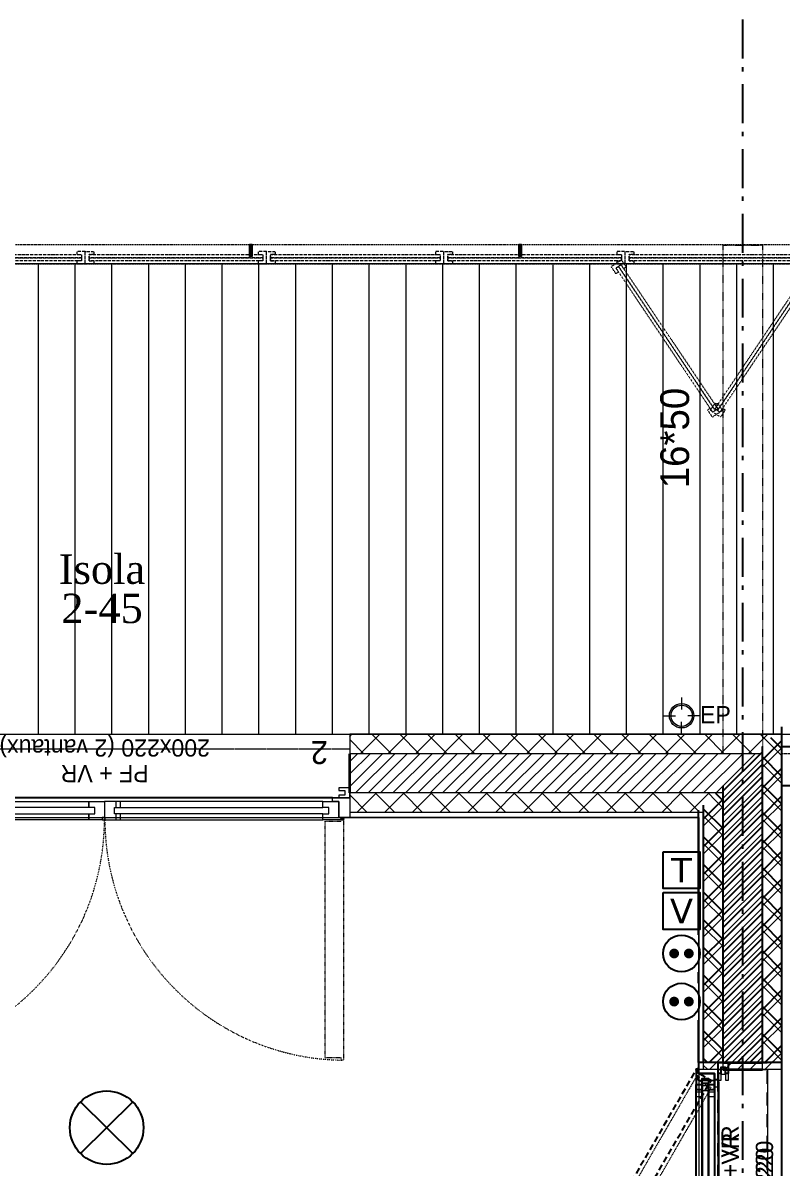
# Model space of a CAD drawing. Header units: centimetres. Extents: x 1724 to 19617, y -6503 to 8072.
# Drawn here: x 7328.7 to 7638.5, y 4737.2 to 5204.8 of the extents above; entities that cross this region are included whole.
import ezdxf

# ---------------------------------------------------------------- set-up
doc = ezdxf.new("R2010")
doc.units = ezdxf.units.CM
for name, pattern in [('ACAD_ISO03W100', [0.295276, 0.11811, -0.177165]), ('INTERROMPU2', [0.75, 0.5, -0.25]), ('Style de ligne -11', [0.347222, 0.20828, -0.138942]), ('Style de ligne -12', [0.328084, 0.109361, -0.218723]), ('Style de ligne -13', [0.147638, 0.098425, -0.049213]), ('Style de ligne -14', [0.147638, 0.098425, -0.049213]), ('Style de ligne -17', [0.347222, 0.20828, -0.138942]), ('Style de ligne -18', [0.164042, 0.054681, -0.109361]), ('Style de ligne -6', [1.04164, 0.625, -0.20828, 0.06943, -0.13893]), ('VW-01', [0.41656, 0.20828, -0.20828])]:
    doc.linetypes.add(name, pattern=pattern)
for name, color, linetype, lineweight in [('B BATI-lumon', 252, 'Continuous', 20), ('B BATI-structure', 252, 'VW-01', 18), ('B GÈnÈral', 7, 'Continuous', 5)]:
    doc.layers.add(name, color=color, linetype=linetype, lineweight=lineweight)
for name, color, linetype in [('B GÈnÈral_Hatch', 252, 'Continuous'), ('B Général', 252, 'Continuous'), ('C ANNOTATIONS-prestations', 252, 'Continuous'), ('D SURFACES-shab', 252, 'Continuous'), ('prlm-ELEC-CFA', 10, 'Continuous'), ('prlm-ELEC-CFO', 1, 'Continuous'), ('prlm-VMC', 93, 'Continuous')]:
    doc.layers.add(name, color=color, linetype=linetype)
doc.styles.add('Eurostile', font='Eurosti.TTF')
doc.styles.add('Eurostile (bold)', font='Eurostib.TTF')
doc.styles.add('prlm-vmc', font='pala.ttf', dxfattribs={"height": 14})
doc.styles.get("Standard").update_dxf_attribs({"font": 'isocp.shx', "height": 15})
pattern_1 = [(135, (0, 0), (-5.656854, -5.656854), []), (225, (0, 0), (-5.656854, 5.656854), [])]
pattern_2 = [(225, (0.046, -2.938), (5.656854, -5.656854), []), (315, (0.046, -2.938), (-5.656854, -5.656854), [])]
pattern_3 = [(45, (0.0456, -2.938), (2.4253472, -2.6458333), [])]
pattern_4 = [(135, (0.046, -2.938), (-5.656854, -5.656854), []), (225, (0.046, -2.938), (-5.656854, 5.656854), [])]

# ---------------------------------------------------------------- blocks, each defined once
blk = doc.blocks.new('A n0.F 100x220 (all. vitrée fixe) + VR')
at = {"layer": 'B Général', "linetype": 'Continuous', "lineweight": 35}
for p, q in [((-50, 7), (-50, -9)), ((50, 7), (50, -9))]:
    blk.add_line(p, q, dxfattribs=at)
at = {"layer": 'B Général'}
blk.add_line((45, 9), (-45, 9), dxfattribs=at)
at = {"layer": 'B Général', "linetype": 'Style de ligne -14', "ltscale": 25.4, "flags": 128}
blk.add_lwpolyline([(-35.69, 65.82), (-36.19, 64.95), (-35.32, 64.45), (-38.57, 58.82), (42.63, 11.94), (45.88, 17.57), (46.75, 17.07), (47.25, 17.93)], close=True, dxfattribs=at)
at = {"layer": 'B Général', "flags": 128}
for points in [[(-43, 10.5), (-43, 9), (-50, 9), (-50, 17), (-45.5, 17), (-45.5, 10.5)], [(-43.5, 15.5), (43.5, 15.5), (43.5, 13), (-43.5, 13)], [(-41, 18), (41, 18), (41, 15.5), (-41, 15.5)], [(43, 10.5), (43, 9), (50, 9), (50, 17), (45.5, 17), (45.5, 10.5)], [(-41, 13), (41, 13), (41, 10.5), (-41, 10.5)], [(-50, 9), (-50, 5), (-45.5, 5), (-45.5, 6), (-48, 6), (-48, 8), (-45.5, 8), (-45.5, 9)], [(50, 9), (50, 5), (45.5, 5), (45.5, 6), (48, 6), (48, 8), (45.5, 8), (45.5, 9)]]:
    blk.add_lwpolyline(points, close=True, dxfattribs=at)
at = {"layer": 'B Général', "linetype": 'Continuous', "flags": 128}
for points in [[(-39, 15.5), (-41.5, 15.5), (-41.5, 13), (-39, 13), (-39, 10.5), (-45.5, 10.5), (-45.5, 17), (-46.5, 17), (-46.5, 18), (-39, 18)], [(39, 15.5), (41.5, 15.5), (41.5, 13), (39, 13), (39, 10.5), (45.5, 10.5), (45.5, 17), (46.5, 17), (46.5, 18), (39, 18)]]:
    blk.add_lwpolyline(points, close=True, dxfattribs=at)
at = {"layer": 'B Général', "linetype": 'Style de ligne -17', "ltscale": 25.4, "flags": 128}
blk.add_lwpolyline([(-50, 9), (50, 9), (50, -11), (-50, -11)], close=True, dxfattribs=at)
at = {"layer": 'B Général', "flags": 128}
blk.add_lwpolyline([(-50, -9), (-50, -17), (50, -17), (50, -9)], dxfattribs=at)
at = {"layer": 'B Général'}
blk.add_circle((47, 17.5), 0.5, dxfattribs=at)
at = {"layer": 'B Général', "linetype": 'Style de ligne -18', "ltscale": 25.4}
blk.add_arc((49, 17.5), 97.5, 150.2938, 179.7062, dxfattribs=at)
at = {"layer": 'B Général', "insert": (-23.11, 7.69), "char_height": 7.049, "attachment_point": 1, "line_spacing_factor": 0.895453, "style": 'Eurostile'}
blk.add_mtext('F.A.V + VR', dxfattribs=at)
at = {"layer": 'C ANNOTATIONS-prestations', "insert": (-41.15, -5.2), "char_height": 9.4, "attachment_point": 1, "rotation": 360, "line_spacing_factor": 0.895453, "style": 'Eurostile (bold)'}
blk.add_mtext('7', dxfattribs=at)
at = {"layer": 'C ANNOTATIONS-prestations', "insert": (0, -6.31), "char_height": 7.049, "width": 100, "attachment_point": 2, "rotation": 360, "line_spacing_factor": 0.895453, "style": 'Eurostile'}
blk.add_mtext('100x220', dxfattribs=at)
blk = doc.blocks.new('B n0.Groupe-3-1')
at = {"layer": 'B Général', "linetype": 'Continuous', "lineweight": 20, "flags": 128}
blk.add_lwpolyline([(118410.58, -122696.33), (118410.58, -121074.33), (117946.58, -121074.33), (117946.58, -122450.33), (117938.58, -122450.33), (117938.58, -122696.33)], close=True, dxfattribs=at)
blk = doc.blocks.new('B n0.Groupe-46-1')
at = {"layer": 'B Général', "linetype": 'Continuous', "flags": 128}
blk.add_lwpolyline([(118726.58, -122716.29), (117938.58, -122716.29), (117938.58, -122696.33), (118410.58, -122696.33), (118410.58, -121074.33), (117946.58, -121074.33), (117946.58, -121058.33), (118726.58, -121058.33), (118726.58, -121074.33), (118426.58, -121074.33), (118426.58, -122696.33), (118726.58, -122696.33)], close=True, dxfattribs=at)
at = {"layer": 'B Général'}
blk.add_blockref('B n0.Groupe-3-1', (0, 0), dxfattribs=at)
blk = doc.blocks.new('xi.PTCE')
at = {"layer": 'prlm-ELEC-CFO', "color": 0}
for points in [[(-10.61, 10.61), (10.61, -10.61)], [(10.61, 10.61), (-10.61, -10.61)]]:
    blk.add_lwpolyline(points, dxfattribs=at)
at = {"layer": 'prlm-ELEC-CFO', "color": 0, "linetype": 'ByBlock'}
blk.add_circle((0, 0), 15, dxfattribs=at)
blk = doc.blocks.new('xi.PC')
at = {"color": 0, "lineweight": 5}
blk.add_wipeout([(-7.5, -7.5), (7.5, -7.5), (7.5, 7.5), (-7.5, 7.5)], dxfattribs=at).dxf.layer = 'prlm-ELEC-CFO'
at = {"layer": 'prlm-ELEC-CFO', "color": 0, "linetype": 'ByBlock', "lineweight": 5, "const_width": 2}
for points in [[(-4, 0, 1), (-2, 0, 1)], [(2, 0, 1), (4, 0, 1)]]:
    blk.add_lwpolyline(points, format="xyb", close=True, dxfattribs=at)
at = {"layer": 'prlm-ELEC-CFO', "color": 0, "linetype": 'ByBlock', "lineweight": -2}
blk.add_circle((0, 0), 7.5, dxfattribs=at)
blk = doc.blocks.new('xi.TV')
at = {"layer": 'prlm-ELEC-CFA', "color": 0, "linetype": 'ByBlock', "lineweight": -2, "flags": 128}
blk.add_lwpolyline([(-7.5, 7.5), (7.5, 7.5), (7.5, -7.5), (-7.5, -7.5)], close=True, dxfattribs=at)
at = {"layer": 'prlm-ELEC-CFA', "color": 0, "linetype": 'ByBlock', "insert": (0, 0), "char_height": 10, "width": 11.36, "attachment_point": 5}
blk.add_mtext('{\\fVerdana|b0|i0|c0|p34;V}', dxfattribs=at)
blk = doc.blocks.new('xi.TEL')
at = {"layer": 'prlm-ELEC-CFA', "color": 0, "linetype": 'ByBlock', "lineweight": -2, "flags": 128}
blk.add_lwpolyline([(-7.5, 7.5), (7.5, 7.5), (7.5, -7.5), (-7.5, -7.5)], close=True, dxfattribs=at)
at = {"layer": 'prlm-ELEC-CFA', "color": 0, "linetype": 'ByBlock', "insert": (0, 0), "char_height": 10, "width": 11.36, "attachment_point": 5}
blk.add_mtext('{\\fVerdana|b0|i0|c0|p34;T}', dxfattribs=at)
blk = doc.blocks.new('Groupe-3-1')
at = {"layer": 'B Général', "color": 7, "linetype": 'Continuous', "lineweight": 5}
for p, q in [((7334.89, 5109.39), (7334.89, 4917.39)), ((7349.89, 5109.39), (7349.89, 4917.39)), ((7364.89, 5109.39), (7364.89, 4917.39)), ((7379.89, 5109.39), (7379.89, 4917.39)), ((7394.89, 5109.39), (7394.89, 4917.39)), ((7409.89, 5109.39), (7409.89, 4917.39)), ((7424.89, 5109.39), (7424.89, 4917.39)), ((7439.89, 5109.39), (7439.89, 4917.39)), ((7454.89, 5109.39), (7454.89, 4917.39)), ((7469.89, 5109.39), (7469.89, 4917.39)), ((7484.89, 5109.39), (7484.89, 4917.39)), ((7499.89, 5109.39), (7499.89, 4917.39)), ((7514.89, 5109.39), (7514.89, 4917.39)), ((7529.89, 5109.39), (7529.89, 4917.39)), ((7544.89, 5109.39), (7544.89, 4917.39)), ((7559.89, 5109.39), (7559.89, 4917.39)), ((7574.89, 5109.39), (7574.89, 4917.39)), ((7589.89, 5109.39), (7589.89, 4917.39)), ((7604.89, 5109.39), (7604.89, 4917.39)), ((7619.89, 5109.39), (7619.89, 4917.39)), ((7634.89, 5109.39), (7634.89, 4917.39))]:
    blk.add_line(p, q, dxfattribs=at)
at = {"layer": 'B Général', "color": 7, "linetype": 'Continuous', "lineweight": 13, "flags": 128}
blk.add_lwpolyline([(7803.47, 4917.39), (7803.47, 5109.39), (6209.57, 5109.39), (6209.89, 4917.39), (7638.48, 4917.39)], close=True, dxfattribs=at)
blk = doc.blocks.new('Groupe-8-1')
at = {"layer": 'B BATI-lumon', "linetype": 'ACAD_ISO03W100', "lineweight": 5, "flags": 128}
for points in [[(7280.14, 5114.39), (7283.64, 5114.39), (7283.64, 5113.15), (7281.71, 5113.15), (7281.71, 5110.65), (7283.64, 5110.65), (7283.64, 5109.39), (7280.14, 5109.39), (7280.14, 5113.39), (7280.14, 5113.39)], [(7281.71, 5113.15), (7352.56, 5113.15), (7352.56, 5111.9), (7281.71, 5111.9)], [(7281.71, 5111.9), (7352.56, 5111.9), (7352.56, 5110.65), (7281.71, 5110.65)], [(7354.14, 5114.39), (7350.64, 5114.39), (7350.64, 5113.15), (7352.56, 5113.15), (7352.56, 5110.65), (7350.64, 5110.65), (7350.64, 5109.39), (7354.14, 5109.39), (7354.14, 5113.39), (7354.14, 5113.39)]]:
    blk.add_lwpolyline(points, close=True, dxfattribs=at)
blk = doc.blocks.new('Groupe-9-1')
at = {"layer": 'B BATI-lumon', "linetype": 'ACAD_ISO03W100', "lineweight": 5, "flags": 128}
for points in [[(7500.52, 5114.39), (7504.02, 5114.39), (7504.02, 5113.15), (7502.1, 5113.15), (7502.1, 5110.65), (7504.02, 5110.65), (7504.02, 5109.39), (7500.52, 5109.39), (7500.52, 5113.39), (7500.52, 5113.39)], [(7502.1, 5113.15), (7572.95, 5113.15), (7572.95, 5111.9), (7502.1, 5111.9)], [(7502.1, 5111.9), (7572.95, 5111.9), (7572.95, 5110.65), (7502.1, 5110.65)], [(7574.52, 5114.39), (7571.02, 5114.39), (7571.02, 5113.15), (7572.95, 5113.15), (7572.95, 5110.65), (7571.02, 5110.65), (7571.02, 5109.39), (7574.52, 5109.39), (7574.52, 5113.39), (7574.52, 5113.39)]]:
    blk.add_lwpolyline(points, close=True, dxfattribs=at)
blk = doc.blocks.new('Groupe-10-1')
at = {"layer": 'B BATI-lumon', "linetype": 'ACAD_ISO03W100', "lineweight": 5, "flags": 128}
for points in [[(7574.52, 5114.39), (7578.02, 5114.39), (7578.02, 5113.15), (7576.1, 5113.15), (7576.1, 5110.65), (7578.02, 5110.65), (7578.02, 5109.39), (7574.52, 5109.39), (7574.52, 5113.39), (7574.52, 5113.39)], [(7576.1, 5113.15), (7646.95, 5113.15), (7646.95, 5111.9), (7576.1, 5111.9)], [(7576.1, 5111.9), (7646.95, 5111.9), (7646.95, 5110.65), (7576.1, 5110.65)], [(7648.52, 5114.39), (7645.02, 5114.39), (7645.02, 5113.15), (7646.95, 5113.15), (7646.95, 5110.65), (7645.02, 5110.65), (7645.02, 5109.39), (7648.52, 5109.39), (7648.52, 5113.39), (7648.52, 5113.39)]]:
    blk.add_lwpolyline(points, close=True, dxfattribs=at)
blk = doc.blocks.new('Groupe-25-1')
at = {"layer": 'B BATI-lumon', "linetype": 'ACAD_ISO03W100', "lineweight": 5, "flags": 128}
for points in [[(7650.45, 5111.04), (7648.5, 5108.13), (7649.53, 5107.44), (7650.6, 5109.04), (7652.68, 5107.64), (7651.61, 5106.05), (7652.65, 5105.34), (7654.6, 5108.25), (7651.28, 5110.48), (7651.28, 5110.48)], [(7651.64, 5108.34), (7612.14, 5049.53), (7611.1, 5050.22), (7650.6, 5109.04)], [(7652.67, 5107.64), (7613.17, 5048.83), (7612.14, 5049.53), (7651.64, 5108.34)], [(7609.19, 5049.61), (7611.14, 5052.51), (7612.17, 5051.82), (7611.1, 5050.22), (7613.18, 5048.83), (7614.25, 5050.43), (7615.29, 5049.73), (7613.34, 5046.82), (7610.02, 5049.05), (7610.02, 5049.05)]]:
    blk.add_lwpolyline(points, close=True, dxfattribs=at)
blk = doc.blocks.new('Groupe-26-1')
at = {"layer": 'B BATI-lumon', "linetype": 'ACAD_ISO03W100', "lineweight": 5, "flags": 128}
for points in [[(7572.91, 5111.04), (7574.86, 5108.13), (7573.83, 5107.44), (7572.76, 5109.04), (7570.68, 5107.64), (7571.76, 5106.05), (7570.71, 5105.34), (7568.76, 5108.25), (7572.08, 5110.48), (7572.08, 5110.48)], [(7571.72, 5108.34), (7611.22, 5049.53), (7610.19, 5048.83), (7570.69, 5107.64)], [(7572.76, 5109.04), (7612.26, 5050.22), (7611.22, 5049.53), (7571.72, 5108.34)], [(7614.17, 5049.61), (7612.22, 5052.51), (7611.19, 5051.82), (7612.26, 5050.22), (7610.18, 5048.83), (7609.11, 5050.43), (7608.07, 5049.73), (7610.02, 5046.82), (7613.34, 5049.05), (7613.34, 5049.05)]]:
    blk.add_lwpolyline(points, close=True, dxfattribs=at)
blk = doc.blocks.new('Groupe-30-1')
at = {"layer": 'B BATI-lumon', "linetype": 'ACAD_ISO03W100', "lineweight": 5, "flags": 128}
for points in [[(7354.14, 5114.39), (7357.64, 5114.39), (7357.64, 5113.15), (7355.71, 5113.15), (7355.71, 5110.65), (7357.64, 5110.65), (7357.64, 5109.39), (7354.14, 5109.39), (7354.14, 5113.39), (7354.14, 5113.39)], [(7355.71, 5113.15), (7426.56, 5113.15), (7426.56, 5111.9), (7355.71, 5111.9)], [(7355.71, 5111.9), (7426.56, 5111.9), (7426.56, 5110.65), (7355.71, 5110.65)], [(7428.14, 5114.39), (7424.64, 5114.39), (7424.64, 5113.15), (7426.56, 5113.15), (7426.56, 5110.65), (7424.64, 5110.65), (7424.64, 5109.39), (7428.14, 5109.39), (7428.14, 5113.39), (7428.14, 5113.39)]]:
    blk.add_lwpolyline(points, close=True, dxfattribs=at)
blk = doc.blocks.new('Groupe-31-1')
at = {"layer": 'B BATI-lumon', "linetype": 'ACAD_ISO03W100', "lineweight": 5, "flags": 128}
for points in [[(7428.14, 5114.39), (7431.64, 5114.39), (7431.64, 5113.15), (7429.71, 5113.15), (7429.71, 5110.65), (7431.64, 5110.65), (7431.64, 5109.39), (7428.14, 5109.39), (7428.14, 5113.39), (7428.14, 5113.39)], [(7429.71, 5113.15), (7498.95, 5113.15), (7498.95, 5111.9), (7429.71, 5111.9)], [(7429.71, 5111.9), (7498.95, 5111.9), (7498.95, 5110.65), (7429.71, 5110.65)], [(7500.52, 5114.39), (7497.02, 5114.39), (7497.02, 5113.15), (7498.95, 5113.15), (7498.95, 5110.65), (7497.02, 5110.65), (7497.02, 5109.39), (7500.52, 5109.39), (7500.52, 5113.39), (7500.52, 5113.39)]]:
    blk.add_lwpolyline(points, close=True, dxfattribs=at)
blk = doc.blocks.new('Groupe-34-1')
at = {"layer": 'B GÈnÈral', "linetype": 'Continuous', "lineweight": 0, "true_color": 0xdddddd}
for points in [[(7421.09, 5117.41), (7422.19, 5117.41), (7422.19, 5112.41), (7421.09, 5112.41)], [(7531.09, 5117.41), (7532.19, 5117.41), (7532.19, 5112.41), (7531.09, 5112.41)]]:
    blk.add_hatch(color=254, dxfattribs=at).paths.add_polyline_path(points)
at = {"layer": 'B Général', "color": 7, "linetype": 'INTERROMPU2', "lineweight": 5, "flags": 128}
blk.add_lwpolyline([(7638.48, 4909.39), (7638.48, 4917.39), (7800.49, 4917.28), (7800.49, 5109.28), (6209.89, 5109.39), (6209.89, 5117.39), (7808.48, 5117.28), (7808.49, 4909.28)], close=True, dxfattribs=at)
at = {"layer": 'B Général', "color": 7, "linetype": 'Continuous', "lineweight": 5, "flags": 128}
for points in [[(7421.09, 5117.41), (7422.19, 5117.41), (7422.19, 5112.41), (7421.09, 5112.41)], [(7531.09, 5117.41), (7532.19, 5117.41), (7532.19, 5112.41), (7531.09, 5112.41)]]:
    blk.add_lwpolyline(points, close=True, dxfattribs=at)
at = {"layer": 'B BATI-lumon'}
for name in ['Groupe-8-1', 'Groupe-30-1', 'Groupe-31-1', 'Groupe-9-1', 'Groupe-26-1', 'Groupe-10-1', 'Groupe-25-1']:
    blk.add_blockref(name, (0, 0), dxfattribs=at)
blk = doc.blocks.new('PF 200.220 + VR')
at = {"layer": 'B Général', "color": 7, "linetype": 'Continuous', "lineweight": 13}
for p, q in [((-100, 7), (-100, 17)), ((100, 7), (100, 17))]:
    blk.add_line(p, q, dxfattribs=at)
at = {"layer": 'B Général', "color": 7, "linetype": 'Continuous', "lineweight": 35}
for p, q in [((-100, 7), (-100, -9)), ((100, 7), (100, -9))]:
    blk.add_line(p, q, dxfattribs=at)
at = {"layer": 'B Général'}
blk.add_line((-93, 9), (97, 9), dxfattribs=at)
at = {"layer": 'B Général', "color": 7, "linetype": 'Style de ligne -13', "lineweight": 5, "flags": 128}
for points in [[(-97.5, 116.12), (-96.5, 116.12), (-96.5, 115.12), (-90, 115.12), (-90, 18.5), (-96.5, 18.5), (-96.5, 17.5), (-97.5, 17.5)], [(97.5, 116.12), (96.5, 116.12), (96.5, 115.12), (90, 115.12), (90, 18.5), (96.5, 18.5), (96.5, 17.5), (97.5, 17.5)]]:
    blk.add_lwpolyline(points, close=True, dxfattribs=at)
at = {"layer": 'B Général', "lineweight": 5, "flags": 128}
for points in [[(-93, 10.5), (-93, 9), (-100, 9), (-100, 17), (-95.5, 17), (-95.5, 10.5)], [(-4.5, 18), (-89, 18), (-89, 15.5), (-4.5, 15.5)], [(6.5, 18), (93, 18), (93, 15.5), (6.5, 15.5)], [(93, 10.5), (93, 9), (100, 9), (100, 17), (95.5, 17), (95.5, 10.5)], [(-4.5, 13), (-89, 13), (-89, 10.5), (-4.5, 10.5)], [(6.5, 13), (93, 13), (93, 10.5), (6.5, 10.5)], [(-100, 9), (-100, 5), (-95.5, 5), (-95.5, 6), (-98, 6), (-98, 8), (-95.5, 8), (-95.5, 9)], [(100, 9), (100, 5), (95.5, 5), (95.5, 6), (98, 6), (98, 8), (95.5, 8), (95.5, 9)]]:
    blk.add_lwpolyline(points, close=True, dxfattribs=at)
at = {"layer": 'B Général', "color": 7, "linetype": 'Continuous', "lineweight": 5, "flags": 128}
for points in [[(-89, 15.5), (-91.5, 15.5), (-91.5, 13), (-89, 13), (-89, 10.5), (-95.5, 10.5), (-95.5, 17), (-96.5, 17), (-96.5, 18), (-89, 18)], [(-6.5, 15.5), (-4, 15.5), (-4, 13), (-6.5, 13), (-6.5, 10.5), (0, 10.5), (0, 17), (1, 17), (1, 18), (-6.5, 18)], [(6.5, 15.5), (4, 15.5), (4, 13), (6.5, 13), (6.5, 10.5), (0, 10.5), (0, 17), (1, 17), (1, 18), (6.5, 18)], [(89, 15.5), (91.5, 15.5), (91.5, 13), (89, 13), (89, 10.5), (95.5, 10.5), (95.5, 17), (96.5, 17), (96.5, 18), (89, 18)]]:
    blk.add_lwpolyline(points, close=True, dxfattribs=at)
at = {"layer": 'B Général', "color": 7, "linetype": 'Style de ligne -11', "lineweight": 5, "flags": 128}
blk.add_lwpolyline([(-100, 9), (100, 9), (100, -11), (-100, -11)], close=True, dxfattribs=at)
at = {"layer": 'B Général', "lineweight": 13, "flags": 128}
blk.add_lwpolyline([(100, -9), (100, -17), (-100, -17), (-100, -9)], dxfattribs=at)
at = {"layer": 'B Général'}
for centre in [(-97, 17.5), (97, 17.5)]:
    blk.add_circle(centre, 0.5, dxfattribs=at)
at = {"layer": 'B Général', "color": 7, "linetype": 'Style de ligne -12', "lineweight": 5}
for centre, start, end in [((-98.46, 17.77), 359.5523, 89.0018), ((98.46, 17.77), 90.9982, 180.4485)]:
    blk.add_arc(centre, 98.37, start, end, dxfattribs=at)
at = {"layer": 'B Général', "insert": (0, 2.64), "char_height": 7.049, "attachment_point": 2, "rotation": 360, "line_spacing_factor": 0.895453, "style": 'Eurostile'}
blk.add_mtext('PF + VR', dxfattribs=at)
at = {"layer": 'C ANNOTATIONS-prestations', "rotation": 360, "line_spacing_factor": 0.895453}
for s, insert, char_height, attachment_point, style in [('2', (-91.15, -4.78), 9.4, 1, 'Eurostile (bold)'), ('200x220 (2 vantaux) ', (0, -7.83), 7.0487, 2, 'Eurostile')]:
    blk.add_mtext(s, dxfattribs=dict(at, insert=insert, char_height=char_height, attachment_point=attachment_point, style=style))
blk = doc.blocks.new('F 100x220 (all. vitrée fixe) + VR')
at = {"layer": 'B Général', "color": 7, "linetype": 'Continuous', "lineweight": 35}
for p, q in [((-50, 7), (-50, -9)), ((50, 7), (50, -9))]:
    blk.add_line(p, q, dxfattribs=at)
at = {"layer": 'B Général'}
blk.add_line((45, 9), (-45, 9), dxfattribs=at)
at = {"layer": 'B Général', "color": 7, "linetype": 'Style de ligne -14', "lineweight": 5, "flags": 128}
blk.add_lwpolyline([(-35.69, 65.82), (-36.19, 64.95), (-35.32, 64.45), (-38.57, 58.82), (42.63, 11.94), (45.88, 17.57), (46.75, 17.07), (47.25, 17.93)], close=True, dxfattribs=at)
at = {"layer": 'B Général', "lineweight": 5, "flags": 128}
for points in [[(-43, 10.5), (-43, 9), (-50, 9), (-50, 17), (-45.5, 17), (-45.5, 10.5)], [(-43.5, 15.5), (43.5, 15.5), (43.5, 13), (-43.5, 13)], [(-41, 18), (41, 18), (41, 15.5), (-41, 15.5)], [(43, 10.5), (43, 9), (50, 9), (50, 17), (45.5, 17), (45.5, 10.5)], [(-41, 13), (41, 13), (41, 10.5), (-41, 10.5)], [(-50, 9), (-50, 5), (-45.5, 5), (-45.5, 6), (-48, 6), (-48, 8), (-45.5, 8), (-45.5, 9)], [(50, 9), (50, 5), (45.5, 5), (45.5, 6), (48, 6), (48, 8), (45.5, 8), (45.5, 9)]]:
    blk.add_lwpolyline(points, close=True, dxfattribs=at)
at = {"layer": 'B Général', "color": 7, "linetype": 'Continuous', "lineweight": 5, "flags": 128}
for points in [[(-39, 15.5), (-41.5, 15.5), (-41.5, 13), (-39, 13), (-39, 10.5), (-45.5, 10.5), (-45.5, 17), (-46.5, 17), (-46.5, 18), (-39, 18)], [(39, 15.5), (41.5, 15.5), (41.5, 13), (39, 13), (39, 10.5), (45.5, 10.5), (45.5, 17), (46.5, 17), (46.5, 18), (39, 18)]]:
    blk.add_lwpolyline(points, close=True, dxfattribs=at)
at = {"layer": 'B Général', "color": 7, "linetype": 'Style de ligne -17', "lineweight": 5, "flags": 128}
blk.add_lwpolyline([(-50, 9), (50, 9), (50, -11), (-50, -11)], close=True, dxfattribs=at)
at = {"layer": 'B Général', "lineweight": 13, "flags": 128}
blk.add_lwpolyline([(-50, -9), (-50, -17), (50, -17), (50, -9)], dxfattribs=at)
at = {"layer": 'B Général'}
blk.add_circle((47, 17.5), 0.5, dxfattribs=at)
at = {"layer": 'B Général', "color": 7, "linetype": 'Style de ligne -18', "lineweight": 5}
blk.add_arc((49, 17.5), 97.5, 150.2938, 179.7062, dxfattribs=at)
at = {"layer": 'B Général', "color": 7, "insert": (-23.11, 7.69), "char_height": 7.049, "attachment_point": 1, "line_spacing_factor": 0.895453, "style": 'Eurostile'}
blk.add_mtext('F.A.V + VR', dxfattribs=at)
at = {"layer": 'C ANNOTATIONS-prestations', "insert": (-41.15, -5.2), "char_height": 9.4, "attachment_point": 1, "rotation": 360, "line_spacing_factor": 0.895453, "style": 'Eurostile (bold)'}
blk.add_mtext('7', dxfattribs=at)
at = {"layer": 'C ANNOTATIONS-prestations', "insert": (0, -6.31), "char_height": 7.049, "width": 100, "attachment_point": 2, "rotation": 360, "line_spacing_factor": 0.895453, "style": 'Eurostile'}
blk.add_mtext('100x220', dxfattribs=at)
blk = doc.blocks.new('EP')
at = {"layer": 'B GÈnÈral', "linetype": 'Continuous', "lineweight": 0}
h = blk.add_hatch(color=7, dxfattribs=at)
edge = h.paths.add_edge_path()
edge.add_arc((0, 0), 5, 0, 180, ccw=False)
edge.add_arc((0, 0), 5, 180, 360, ccw=False)
edge = h.paths.add_edge_path()
edge.add_arc((0, 0), 4.33, 0, 180, ccw=False)
edge.add_arc((0, 0), 4.33, 180, 360, ccw=False)
at = {"layer": 'B Général', "color": 7, "linetype": 'Continuous', "lineweight": 5}
for p, q in [((0, 7.5), (0, 2.5)), ((-7.5, 0), (-2.5, 0)), ((7.5, 0), (2.5, 0)), ((0, -7.5), (0, -2.5))]:
    blk.add_line(p, q, dxfattribs=at)
at = {"layer": 'B Général', "color": 7, "linetype": 'Continuous', "lineweight": 5, "flags": 128}
for points in [[(-5, 0, -1), (5, 0, -1)], [(-4.33, 0, -1), (4.33, 0, -1)]]:
    blk.add_lwpolyline(points, format="xyb", close=True, dxfattribs=at)
at = {"layer": 'C ANNOTATIONS-prestations', "insert": (7.5, 3.98), "char_height": 7.049, "attachment_point": 1, "line_spacing_factor": 0.895453, "style": 'Eurostile'}
blk.add_mtext('EP', dxfattribs=at)

msp = doc.modelspace()

# ---------------------------------------------------------------- hatches: boundary and pattern name
at = {"layer": 'B GÈnÈral', "linetype": 'Continuous', "lineweight": 5, "true_color": 0x808080}
h = msp.add_hatch(dxfattribs=at)
h.set_pattern_fill('02_ISOLANT', color=8, angle=180, style=0, pattern_type=2)
h.set_pattern_definition(pattern_2)
h.paths.add_polyline_path([(7630.53, 4906.451), (7638.53, 4914.451), (7462.098, 4914.451), (7462.098, 4906.451)])
h = msp.add_hatch(dxfattribs=at)
h.set_pattern_fill('02_ISOLANT', color=8, angle=90, style=0, pattern_type=2)
h.set_pattern_definition(pattern_4)
h.paths.add_polyline_path([(7630.53, 4777.451), (7638.53, 4777.451), (7638.53, 4914.451), (7630.53, 4906.451)])
at = {"layer": 'B GÈnÈral', "linetype": 'Continuous', "lineweight": 5}
h = msp.add_hatch(dxfattribs=at)
h.set_pattern_fill('50_BETON', style=0, pattern_type=2)
h.set_pattern_definition(pattern_3)
h.paths.add_polyline_path([(7614.53, 4890.451), (7630.53, 4906.451), (7462.098, 4906.451), (7462.098, 4890.451)])
h = msp.add_hatch(dxfattribs=at)
h.set_pattern_fill('50_BETON', style=0, pattern_type=2)
h.set_pattern_definition(pattern_3)
h.paths.add_polyline_path([(7614.53, 4777.451), (7630.53, 4777.451), (7630.53, 4906.451), (7614.53, 4890.451)])
at = {"layer": 'B GÈnÈral', "linetype": 'Continuous', "lineweight": 5, "true_color": 0x808080}
h = msp.add_hatch(dxfattribs=at)
h.set_pattern_fill('02_ISOLANT', color=8, angle=180, style=0, pattern_type=2)
h.set_pattern_definition(pattern_2)
h.paths.add_polyline_path([(7606.53, 4882.451), (7614.53, 4890.451), (7462.098, 4890.451), (7462.098, 4882.451)])
at = {"layer": 'B GÈnÈral_Hatch', "linetype": 'Continuous'}
h = msp.add_hatch(dxfattribs=at)
h.set_pattern_fill('02_ISOLANT', color=256, angle=90, style=0, pattern_type=2)
h.set_pattern_definition(pattern_1)
h.paths.add_polyline_path([(7630.484, 4780.389), (7638.484, 4780.389), (7638.484, 4917.389), (7630.484, 4909.389)])
h = msp.add_hatch(dxfattribs=at)
h.set_pattern_fill('50_BETON', color=256, style=0, pattern_type=2)
h.set_pattern_definition([(45, (0, 0), (2.4253472, -2.6458333), [])])
h.paths.add_polyline_path([(7614.484, 4780.389), (7630.484, 4780.389), (7630.484, 4909.389), (7614.484, 4893.389)])
h = msp.add_hatch(dxfattribs=at)
h.set_pattern_fill('02_ISOLANT', color=256, angle=90, style=0, pattern_type=2)
h.set_pattern_definition(pattern_1)
h.paths.add_polyline_path([(7606.484, 4780.389), (7614.484, 4780.389), (7614.484, 4893.389), (7606.484, 4885.389)])

# ---------------------------------------------------------------- linework, layer by layer
at = {"layer": 'B BATI-structure', "color": 1, "true_color": 0xff0000, "flags": 128}
msp.add_lwpolyline([(7614.53, 5114.025), (7630.53, 5114.025), (7630.53, 4906.451), (7614.53, 4906.451)], close=True, dxfattribs=at)
at = {"layer": 'B Général', "linetype": 'Style de ligne -6', "ltscale": 25.4}
msp.add_line((7622.484, 3285.389), (7622.484, 5820.389), dxfattribs=at)
at = {"layer": 'B Général', "color": 7, "linetype": 'Continuous', "lineweight": 5}
for p, q in [((7638.53, 4914.451), (7462.098, 4914.451)), ((7638.53, 4777.451), (7638.53, 4914.451)), ((7630.53, 4906.451), (7462.098, 4906.451)), ((7630.53, 4777.451), (7630.53, 4906.451)), ((7614.53, 4890.451), (7462.098, 4890.451)), ((7614.53, 4777.451), (7614.53, 4890.451)), ((7606.53, 4882.451), (7462.098, 4882.451)), ((7606.53, 4882.451), (7462.098, 4882.451)), ((7604.53, 4880.451), (7462.098, 4880.451))]:
    msp.add_line(p, q, dxfattribs=at)
at = {"layer": 'B Général', "color": 7, "linetype": 'Continuous', "lineweight": 13}
for p, q in [((7462.098, 4914.451), (7462.098, 4880.451)), ((7638.53, 4914.451), (7462.098, 4914.451)), ((7638.53, 4777.451), (7638.53, 4914.451)), ((7604.53, 4880.451), (7462.098, 4880.451)), ((7638.53, 4777.451), (7604.53, 4777.451))]:
    msp.add_line(p, q, dxfattribs=at)
at = {"layer": 'B Général', "linetype": 'Continuous'}
for p, q in [((7638.484, 4780.389), (7638.484, 4917.389)), ((7638.484, 4780.389), (7638.484, 4917.389)), ((7630.484, 4780.389), (7630.484, 4909.389)), ((7614.484, 4780.389), (7614.484, 4893.389)), ((7604.484, 4780.389), (7604.484, 4883.389)), ((7604.484, 4780.389), (7604.484, 4883.389)), ((7606.484, 4780.389), (7606.484, 4885.389)), ((7606.484, 4780.389), (7606.484, 4885.389)), ((7638.484, 4780.389), (7604.484, 4780.389))]:
    msp.add_line(p, q, dxfattribs=at)
at = {"layer": 'B Général', "color": 7, "linetype": 'Continuous', "lineweight": 18}
for p, q in [((7630.53, 4906.451), (7462.098, 4906.451)), ((7630.53, 4777.451), (7630.53, 4906.451)), ((7614.53, 4890.451), (7462.098, 4890.451)), ((7614.53, 4777.451), (7614.53, 4890.451))]:
    msp.add_line(p, q, dxfattribs=at)
at = {"layer": 'B Général', "linetype": 'Continuous', "lineweight": 18}
for p, q in [((7630.484, 4780.389), (7630.484, 4909.389)), ((7614.484, 4780.389), (7614.484, 4893.389))]:
    msp.add_line(p, q, dxfattribs=at)
at = {"layer": 'D SURFACES-shab', "lineweight": 18}
msp.add_line((6935.578, 4880.451), (7604.53, 4880.337), dxfattribs=at)

# ---------------------------------------------------------------- block references
at = {"layer": 'B Général'}
msp.add_blockref('B n0.Groupe-46-1', (-110308.095, 125967.714), dxfattribs=at)
at = {"layer": 'B Général', "color": 7}
msp.add_blockref('EP', (7597.546, 4921.951), dxfattribs=at)
for name, p, rotation in [('PF 200.220 + VR', (7362.098, 4897.451), 180), ('F 100x220 (all. vitrée fixe) + VR', (7621.53, 4727.451), 90)]:
    msp.add_blockref(name, p, dxfattribs=dict(at, rotation=rotation))
at = {"layer": 'B Général', "rotation": 90}
msp.add_blockref('A n0.F 100x220 (all. vitrée fixe) + VR', (7621.484, 4730.389), dxfattribs=at)
at = {"layer": 'prlm-ELEC-CFA'}
for name, p in [('xi.TEL', (7597.484, 4858.86)), ('xi.TV', (7597.484, 4842.229))]:
    msp.add_blockref(name, p, dxfattribs=at)
at = {"layer": 'prlm-ELEC-CFO'}
msp.add_blockref('xi.PTCE', (7362.917, 4753.759), dxfattribs=at)

# ---------------------------------------------------------------- texts
at = {"layer": 'B BATI-structure', "color": 1, "true_color": 0xff0000, "insert": (7588.829, 5035.328), "char_height": 11.7478, "width": 80.46836, "attachment_point": 2, "rotation": 90, "line_spacing_factor": 0.895453, "style": 'Eurostile'}
msp.add_mtext('16*50', dxfattribs=at)
at = {"layer": 'prlm-VMC', "insert": (7361.033, 4973.702), "char_height": 12, "width": 20.51, "attachment_point": 5, "line_spacing_factor": 0.8, "style": 'prlm-vmc', "bg_fill": 3, "box_fill_scale": 1.1, "bg_fill_color": 256, "bg_fill_transparency": 0}
msp.add_mtext('Isola\\P2-45', dxfattribs=at)

# ---------------------------------------------------------------- next in the draw order: linework, layer by layer
at = {"layer": 'D SURFACES-shab', "color": 30, "linetype": 'Continuous', "lineweight": 5, "true_color": 0xff6633, "flags": 128}
msp.add_lwpolyline([(7803.519, 4914.451), (7803.519, 5106.451), (6209.934, 5106.451), (6209.934, 4914.451), (7638.53, 4914.451)], close=True, dxfattribs=at)

# ---------------------------------------------------------------- next in the draw order: block references
at = {"layer": 'B BATI-lumon', "color": 7}
msp.add_blockref('Groupe-34-1', (0.046, -2.938), dxfattribs=at)
at = {"layer": 'B Général', "color": 7}
msp.add_blockref('Groupe-3-1', (0.046, -2.938), dxfattribs=at)
at = {"layer": 'prlm-ELEC-CFO'}
for p in [(7597.484, 4824.864), (7597.484, 4805.229)]:
    msp.add_blockref('xi.PC', p, dxfattribs=at)

# ---------------------------------------------------------------- next in the draw order: hatches: boundary and pattern name
at = {"layer": 'B GÈnÈral', "linetype": 'Continuous', "lineweight": 5, "true_color": 0x808080}
h = msp.add_hatch(dxfattribs=at)
h.set_pattern_fill('02_ISOLANT', color=8, angle=90, style=0, pattern_type=2)
h.set_pattern_definition(pattern_4)
h.paths.add_polyline_path([(7606.53, 4777.451), (7614.53, 4777.451), (7614.53, 4890.451), (7606.53, 4882.451)])

# ---------------------------------------------------------------- next in the draw order: linework, layer by layer
at = {"layer": 'B Général', "color": 7, "linetype": 'Continuous', "lineweight": 5}
for p, q in [((7606.53, 4777.451), (7606.53, 4882.451)), ((7606.53, 4777.451), (7606.53, 4882.451)), ((7604.53, 4777.451), (7604.53, 4880.451))]:
    msp.add_line(p, q, dxfattribs=at)
at = {"layer": 'B Général', "color": 7, "linetype": 'Continuous', "lineweight": 13}
msp.add_line((7604.53, 4777.451), (7604.53, 4880.451), dxfattribs=at)
at = {"layer": 'D SURFACES-shab', "lineweight": 18}
msp.add_line((7604.53, 4880.337), (7604.53, 4617.352), dxfattribs=at)

doc.saveas('drawing.dxf')
